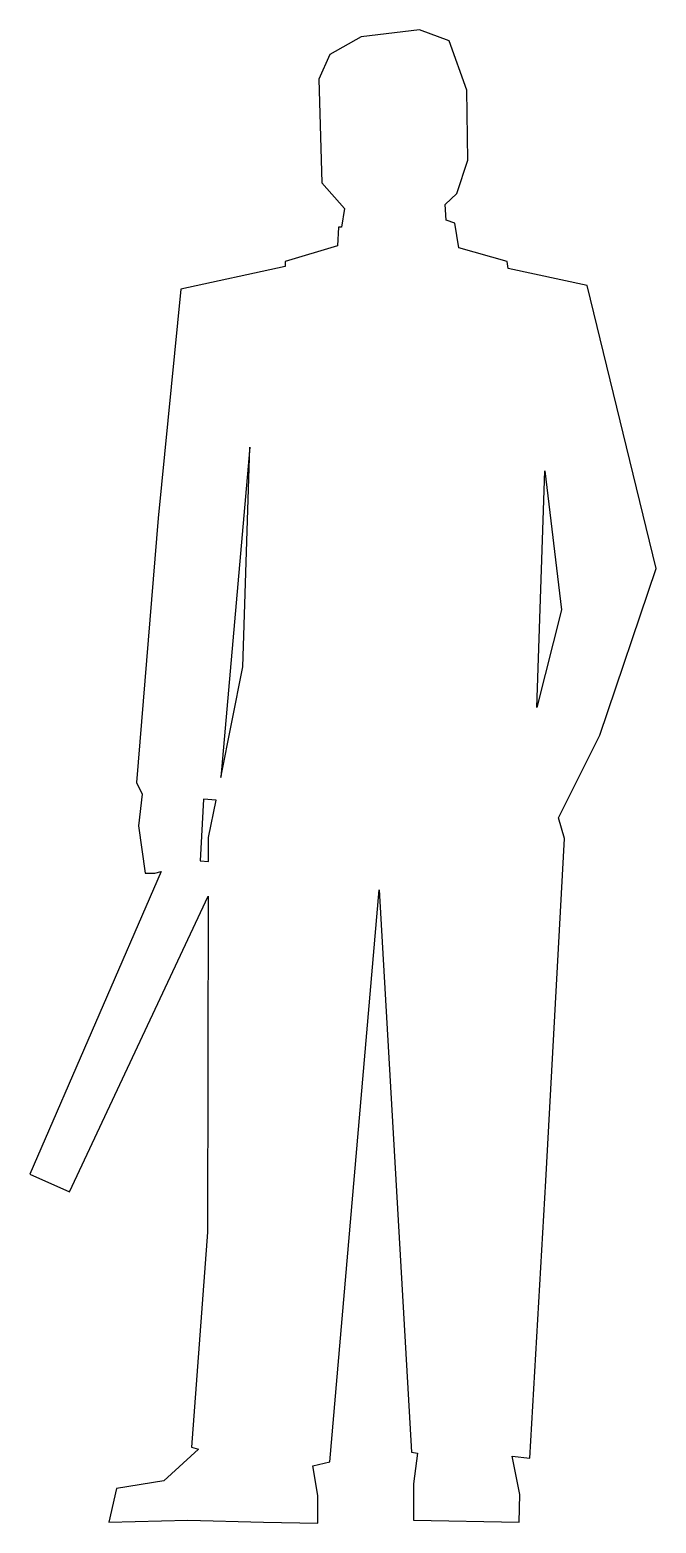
# Model space of a CAD drawing. Extents: x -10154 to -9394, y -6 to 1807.
import ezdxf

# ---------------------------------------------------------------- set-up
doc = ezdxf.new("R2010")
doc.units = 0
doc.layers.get('0').update_dxf_attribs({"linetype": 'CONTINUOUS'})

msp = doc.modelspace()

# ---------------------------------------------------------------- linework, layer by layer
at = {"color": 0}
for points in [[(-9937.7, 755.7), (-9938.8, 347.6), (-9957.9, 86.5), (-9949.6, 84.1), (-9991.5, 45.8), (-10049, 36.2), (-10058.5, -4.5), (-9962.7, -2.1), (-9870.5, -4.5), (-9804.7, -5.7), (-9804.7, 27.8), (-9810.6, 63.8), (-9790.3, 68.6), (-9730.4, 763.1), (-9690.9, 80.5), (-9683.7, 79.3), (-9688.5, 42.2), (-9688.5, -2.1), (-9560.4, -4.5), (-9559.2, 29), (-9568.7, 75.7), (-9547.2, 73.3), (-9528, 409.9), (-9505.3, 825.4), (-9512.5, 850.5), (-9462.2, 951.1), (-9393.9, 1153.5), (-9477.7, 1497.2), (-9573.5, 1517.6), (-9574.7, 1526), (-9633.4, 1542.7), (-9638.2, 1572.7), (-9649, 1576.3), (-9650.2, 1595.4), (-9635.8, 1608.6), (-9622.6, 1649.3), (-9623.8, 1734.3), (-9645.4, 1794.2), (-9681.3, 1807.4), (-9752, 1799), (-9790.3, 1777.4), (-9803.5, 1747.5), (-9799.9, 1621.8), (-9772.3, 1590.6), (-9775.9, 1567.9), (-9779.5, 1567.9), (-9780.7, 1545.1), (-9844.2, 1526), (-9844.2, 1520), (-9971.1, 1492.4), (-9998.7, 1214.6), (-10025, 893.7), (-10017.8, 879.3), (-10022.6, 841), (-10014.2, 783.5), (-10002.4, 783.5), (-9994.9, 785.4), (-10154.3, 418.2), (-10106.4, 396.7)], [(-9887.3, 1300.8), (-9922.5, 899.8), (-9895.7, 1033.8), (-9887.3, 1300.8)], [(-9928, 872.1), (-9943.6, 873.3), (-9947.4, 798.6), (-9937.6, 797.7), (-9937.6, 826.6), (-9928, 872.1)]]:
    msp.add_lwpolyline(points, close=True, dxfattribs=at)
for points in [[(-9529.2, 1272.1), (-9508.9, 1103.2), (-9538.8, 984.7), (-9529.2, 1272.1)], [(-9529.2, 1272.1), (-9508.9, 1103.2), (-9538.8, 984.7), (-9529.2, 1272.1), (-9529.2, 1272.1)]]:
    msp.add_lwpolyline(points, dxfattribs=at)

doc.saveas('drawing.dxf')
